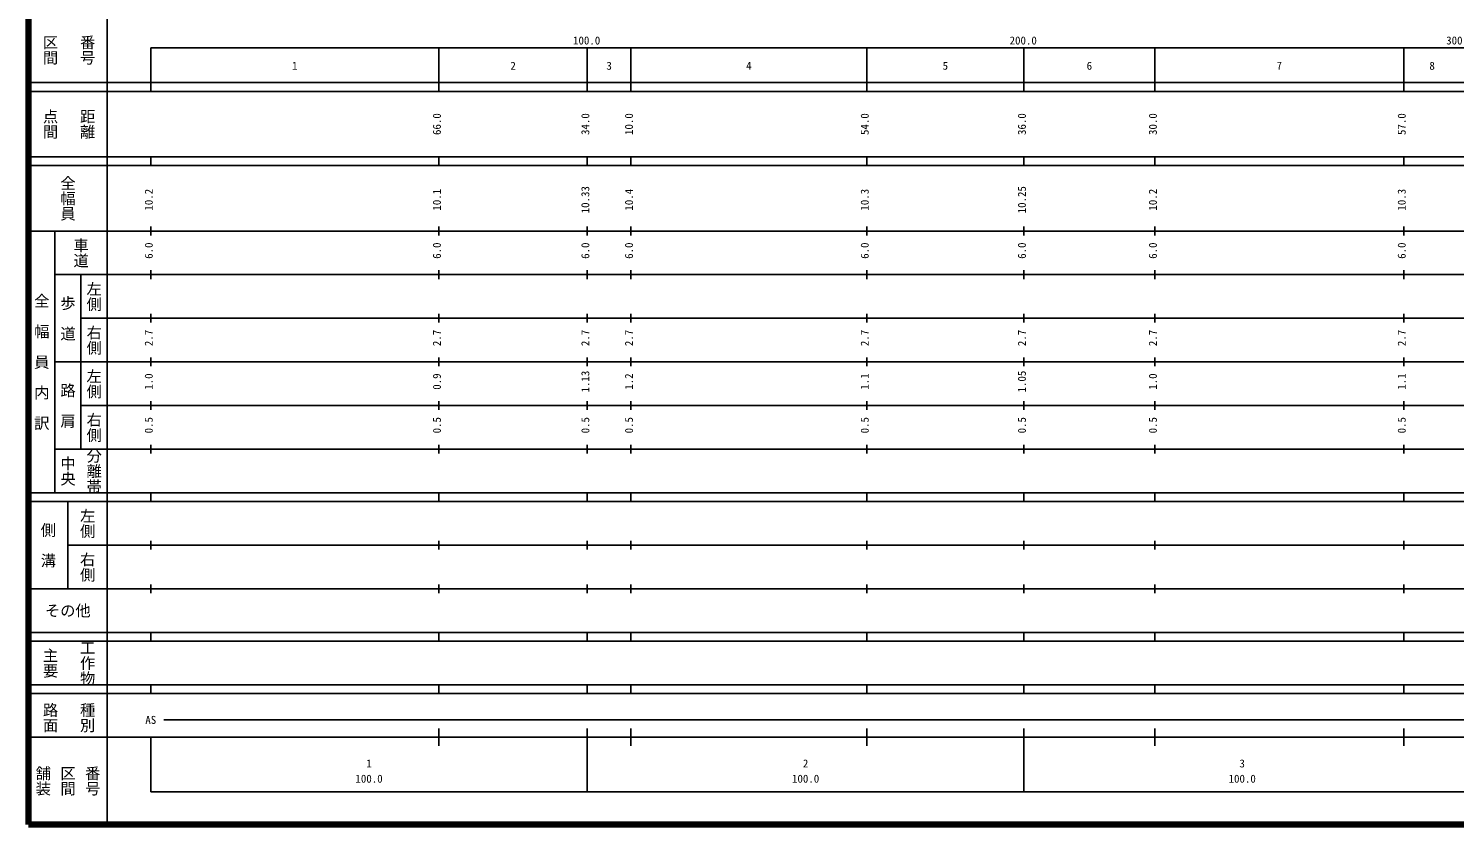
# Model space of a CAD drawing. Units: millimetres on the paper, enlarged 1000 times. Extents: x 40000 to 680000, y 20000 to 380000.
# Drawn here: x 40000 to 366626, y 20000 to 202409 of the extents above; entities that cross this region are included whole.
import ezdxf
from ezdxf.enums import TextEntityAlignment as Align

# ---------------------------------------------------------------- set-up
doc = ezdxf.new("R2010")
doc.units = ezdxf.units.MM
doc.header["$LTSCALE"] = 1000
doc.layers.add('M-TTL', color=2, linetype='Continuous', lineweight=140)
doc.layers.add('M-TTL-BAND', color=7, linetype='Continuous', lineweight=25)
doc.styles.add('@ＭＳ ゴシック', font='')
doc.styles.add('ＭＳ ゴシック', font='')
doc.styles.get('@ＭＳ ゴシック').set_extended_font_data('@MS Gothic')
doc.styles.get('ＭＳ ゴシック').set_extended_font_data('MS Gothic')

msp = doc.modelspace()

# ---------------------------------------------------------------- linework, layer by layer
at = {"layer": 'M-TTL'}
for p, q in [((40000, 380000), (40000, 20000)), ((40000, 20000), (680000, 20000))]:
    msp.add_line(p, q, dxfattribs=at)
at = {"layer": 'M-TTL-BAND'}
for p, q in [((58000, 370000), (58000, 20000)), ((68000, 198000), (579000, 198000)), ((68000, 198000), (68000, 188000)), ((134000, 188000), (134000, 198000)), ((168000, 188000), (168000, 198000)), ((178000, 188000), (178000, 198000)), ((232000, 188000), (232000, 198000)), ((268000, 188000), (268000, 198000)), ((298000, 188000), (298000, 198000)), ((355000, 188000), (355000, 198000)), ((40000, 190000), (579000, 190000)), ((40000, 188000), (579000, 188000)), ((40000, 173000), (579000, 173000)), ((40000, 171000), (579000, 171000)), ((68000, 171000), (68000, 173000)), ((134000, 171000), (134000, 173000)), ((168000, 171000), (168000, 173000)), ((178000, 171000), (178000, 173000)), ((232000, 171000), (232000, 173000)), ((268000, 171000), (268000, 173000)), ((298000, 171000), (298000, 173000)), ((355000, 171000), (355000, 173000)), ((68000, 155000), (68000, 157000)), ((134000, 155000), (134000, 157000)), ((168000, 155000), (168000, 157000)), ((178000, 155000), (178000, 157000)), ((232000, 155000), (232000, 157000)), ((268000, 155000), (268000, 157000)), ((298000, 155000), (298000, 157000)), ((355000, 155000), (355000, 157000)), ((40000, 156000), (579000, 156000)), ((46000, 96000), (46000, 156000)), ((68000, 145000), (68000, 147000)), ((134000, 145000), (134000, 147000)), ((168000, 145000), (168000, 147000)), ((178000, 145000), (178000, 147000)), ((232000, 145000), (232000, 147000)), ((268000, 145000), (268000, 147000)), ((298000, 145000), (298000, 147000)), ((355000, 145000), (355000, 147000)), ((46000, 146000), (579000, 146000)), ((52000, 146000), (52000, 106000)), ((52000, 136000), (579000, 136000)), ((68000, 135000), (68000, 137000)), ((134000, 135000), (134000, 137000)), ((168000, 135000), (168000, 137000)), ((178000, 135000), (178000, 137000)), ((232000, 135000), (232000, 137000)), ((268000, 135000), (268000, 137000)), ((298000, 135000), (298000, 137000)), ((355000, 135000), (355000, 137000)), ((46000, 126000), (579000, 126000)), ((68000, 125000), (68000, 127000)), ((134000, 125000), (134000, 127000)), ((168000, 125000), (168000, 127000)), ((178000, 125000), (178000, 127000)), ((232000, 125000), (232000, 127000)), ((268000, 125000), (268000, 127000)), ((298000, 125000), (298000, 127000)), ((355000, 125000), (355000, 127000)), ((52000, 116000), (579000, 116000)), ((68000, 115000), (68000, 117000)), ((134000, 115000), (134000, 117000)), ((168000, 115000), (168000, 117000)), ((178000, 115000), (178000, 117000)), ((232000, 115000), (232000, 117000)), ((268000, 115000), (268000, 117000)), ((298000, 115000), (298000, 117000)), ((355000, 115000), (355000, 117000)), ((46000, 106000), (579000, 106000)), ((68000, 105000), (68000, 107000)), ((134000, 105000), (134000, 107000)), ((168000, 105000), (168000, 107000)), ((178000, 105000), (178000, 107000)), ((232000, 105000), (232000, 107000)), ((268000, 105000), (268000, 107000)), ((298000, 105000), (298000, 107000)), ((355000, 105000), (355000, 107000)), ((40000, 96000), (579000, 96000)), ((68000, 94000), (68000, 96000)), ((134000, 94000), (134000, 96000)), ((168000, 94000), (168000, 96000)), ((178000, 94000), (178000, 96000)), ((232000, 94000), (232000, 96000)), ((268000, 94000), (268000, 96000)), ((298000, 94000), (298000, 96000)), ((355000, 94000), (355000, 96000)), ((40000, 94000), (579000, 94000)), ((49000, 94000), (49000, 74000)), ((68000, 83000), (68000, 85000)), ((134000, 83000), (134000, 85000)), ((168000, 83000), (168000, 85000)), ((178000, 83000), (178000, 85000)), ((232000, 83000), (232000, 85000)), ((268000, 83000), (268000, 85000)), ((298000, 83000), (298000, 85000)), ((355000, 83000), (355000, 85000)), ((49000, 84000), (579000, 84000)), ((40000, 74000), (579000, 74000)), ((68000, 73000), (68000, 75000)), ((134000, 73000), (134000, 75000)), ((168000, 73000), (168000, 75000)), ((178000, 73000), (178000, 75000)), ((232000, 73000), (232000, 75000)), ((268000, 73000), (268000, 75000)), ((298000, 73000), (298000, 75000)), ((355000, 73000), (355000, 75000)), ((40000, 64000), (579000, 64000)), ((68000, 62000), (68000, 64000)), ((134000, 62000), (134000, 64000)), ((168000, 62000), (168000, 64000)), ((178000, 62000), (178000, 64000)), ((232000, 62000), (232000, 64000)), ((268000, 62000), (268000, 64000)), ((298000, 62000), (298000, 64000)), ((355000, 62000), (355000, 64000)), ((40000, 62000), (579000, 62000)), ((40000, 52000), (579000, 52000)), ((40000, 50000), (579000, 50000)), ((68000, 50000), (68000, 52000)), ((134000, 50000), (134000, 52000)), ((168000, 50000), (168000, 52000)), ((178000, 50000), (178000, 52000)), ((232000, 50000), (232000, 52000)), ((268000, 50000), (268000, 52000)), ((298000, 50000), (298000, 52000)), ((355000, 50000), (355000, 52000)), ((71000, 44000), (565000, 44000)), ((40000, 40000), (579000, 40000)), ((68000, 40000), (68000, 27500)), ((134000, 38000), (134000, 42000)), ((168000, 27500), (168000, 42000)), ((178000, 38000), (178000, 42000)), ((232000, 38000), (232000, 42000)), ((268000, 27500), (268000, 42000)), ((298000, 38000), (298000, 42000)), ((355000, 38000), (355000, 42000)), ((68000, 27500), (579000, 27500))]:
    msp.add_line(p, q, dxfattribs=at)

# ---------------------------------------------------------------- texts
at = {"layer": 'M-TTL-BAND', "style": '@ＭＳ ゴシック'}
for s, p in [('区間', (45000, 197500)), ('番号', (53500, 197500)), ('点間', (45000, 180500)), ('距離', (53500, 180500)), ('全幅員', (49000, 163500)), ('車道', (52000, 151000)), ('左側', (55000, 141000)), ('全\u3000幅\u3000員\u3000内\u3000訳', (43000, 126000)), ('歩\u3000道', (49000, 136000)), ('右側', (55000, 131000)), ('左側', (55000, 121000)), ('路\u3000肩', (49000, 116000)), ('右側', (55000, 111000)), ('分離帯', (55000, 101000)), ('中央', (49000, 101000)), ('左側', (53500, 89000)), ('側\u3000溝', (44500, 84000)), ('右側', (53500, 79000)), ('主要', (45000, 57000)), ('工作物', (53500, 57000)), ('路面', (45000, 44500)), ('種別', (53500, 44500)), ('舗装', (43333, 30000)), ('区間', (49000, 30000)), ('番号', (54667, 30000))]:
    msp.add_text(s, height=2566, rotation=270, dxfattribs=at).set_placement(p, align=Align.MIDDLE_CENTER)
at = {"layer": 'M-TTL-BAND', "style": 'ＭＳ ゴシック'}
for s, p in [('100.0', (167844, 198195)), ('200.0', (267844, 198195)), ('300.0', (367844, 198195)), ('1', (101000, 192405)), ('2', (151000, 192405)), ('3', (173000, 192405)), ('4', (205000, 192405)), ('5', (250000, 192405)), ('6', (283000, 192405)), ('7', (326500, 192405)), ('8', (361500, 192405)), ('AS', (68000, 42500)), ('1', (118000, 32523)), ('2', (218000, 32523)), ('3', (318000, 32523)), ('100.0', (118000, 29033)), ('100.0', (218000, 29033)), ('100.0', (318000, 29033))]:
    msp.add_text(s, height=1833, dxfattribs=at).set_placement(p, align=Align.BOTTOM_CENTER)
for s, p in [('66.0', (135000, 180500)), ('34.0', (169000, 180500)), ('10.0', (179000, 180500)), ('54.0', (233000, 180500)), ('36.0', (269000, 180500)), ('30.0', (299000, 180500)), ('57.0', (356000, 180500)), ('10.2', (69000, 163174)), ('10.1', (135000, 163174)), ('10.33', (169000, 163174)), ('10.4', (179000, 163174)), ('10.3', (233000, 163174)), ('10.25', (269000, 163174)), ('10.2', (299000, 163174)), ('10.3', (356000, 163174)), ('6.0', (69000, 151500)), ('6.0', (135000, 151500)), ('6.0', (169000, 151500)), ('6.0', (179000, 151500)), ('6.0', (233000, 151500)), ('6.0', (269000, 151500)), ('6.0', (299000, 151500)), ('6.0', (356000, 151500)), ('2.7', (69000, 131500)), ('2.7', (135000, 131500)), ('2.7', (169000, 131500)), ('2.7', (179000, 131500)), ('2.7', (233000, 131500)), ('2.7', (269000, 131500)), ('2.7', (299000, 131500)), ('2.7', (356000, 131500)), ('1.0', (69000, 121500)), ('0.9', (135000, 121500)), ('1.13', (169000, 121500)), ('1.2', (179000, 121500)), ('1.1', (233000, 121500)), ('1.05', (269000, 121500)), ('1.0', (299000, 121500)), ('1.1', (356000, 121500)), ('0.5', (69000, 111500)), ('0.5', (135000, 111500)), ('0.5', (169000, 111500)), ('0.5', (179000, 111500)), ('0.5', (233000, 111500)), ('0.5', (269000, 111500)), ('0.5', (299000, 111500)), ('0.5', (356000, 111500))]:
    msp.add_text(s, height=1833, rotation=90, dxfattribs=at).set_placement(p, align=Align.BOTTOM_CENTER)
msp.add_text('その他', height=2566, dxfattribs=at).set_placement((49000, 69000), align=Align.MIDDLE_CENTER)

doc.saveas('drawing.dxf')
